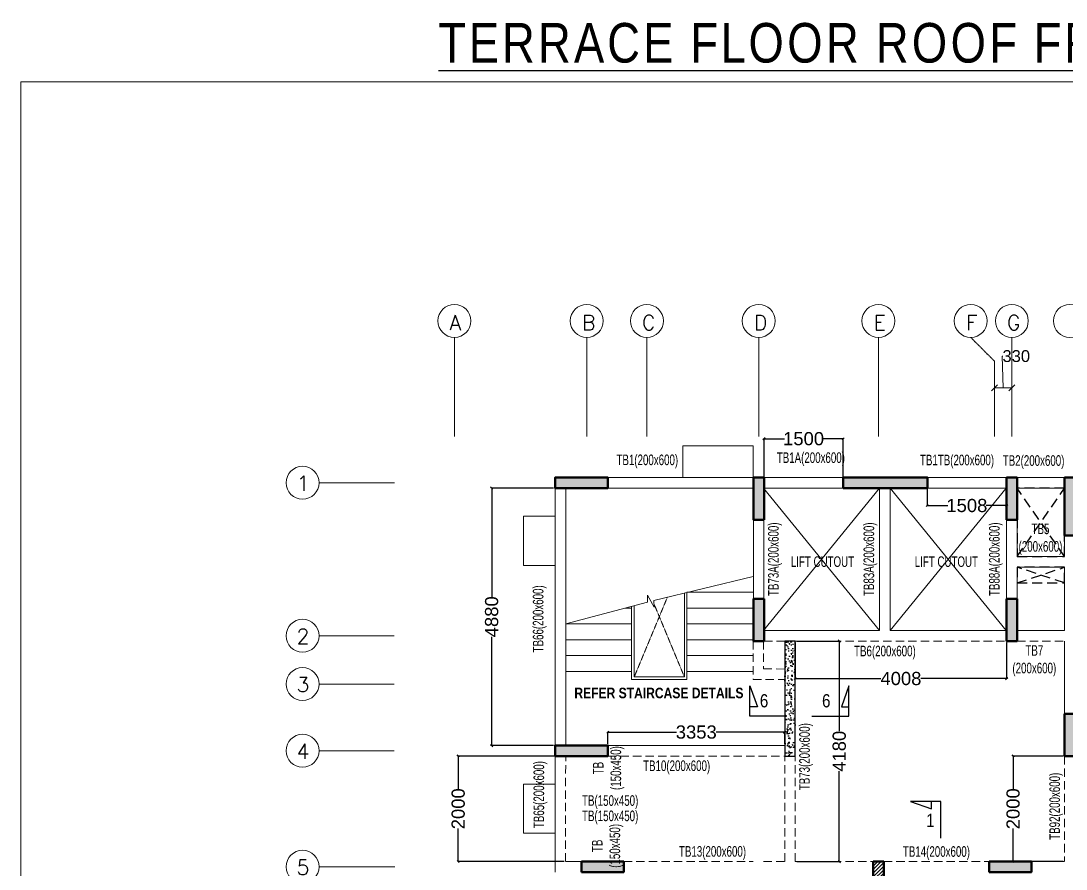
# Model space of a CAD drawing. Header units: millimetres. Extents: x 985 to 38342, y 12 to 70744.
# Drawn here: x 985 to 20802, y 54663 to 70744 of the extents above; entities that cross this region are included whole.
import ezdxf
from ezdxf.enums import TextEntityAlignment as Align

# ---------------------------------------------------------------- set-up
doc = ezdxf.new("R2010")
doc.units = ezdxf.units.MM
for name, pattern in [('ACAD_ISO04W100', [30, 24, -3, 0, -3]), ('CONTINU', [0]), ('DASHED', [0.75, 0.5, -0.25]), ('HIDDEN', [9.525, 6.35, -3.175]), ('HIDDEN2', [0.1875, 0.125, -0.0625])]:
    doc.linetypes.add(name, pattern=pattern)
for name, color, linetype, lineweight in [('A-ANNO-DIMS', 8, 'Continuous', 15), ('A-ANNO-GRID-LINE', 8, 'ACAD_ISO04W100', 20), ('A-ANNO-GRID-TEXT', 13, 'Continuous', 15), ('A-CLMN', 5, 'Continuous', 50), ('A-CONC-PATT', 253, 'Continuous', 0), ('A-HIDD-BELW', 8, 'HIDDEN2', 20), ('S - BEAM', 7, 'Continuous', 13), ('S - BEAM TXT', 30, 'Continuous', 13), ('S - SLAB TXT', 2, 'Continuous', 13), ('STR-COL-DIM', 8, 'Continuous', 18), ('STR-Stair', 1, 'Continuous', 13)]:
    doc.layers.add(name, color=color, linetype=linetype, lineweight=lineweight)
for name, color, linetype in [('A-HATCH', 8, 'Continuous'), ('BAND DETAILS', 2, 'Continuous'), ('NON STR WALL', 4, 'Continuous'), ('S-DIM', 8, 'Continuous'), ('SECTION', 4, 'CONTINU'), ('SL-FW-HIDDEN', 1, 'Continuous'), ('sub title', 22, 'Continuous'), ('TEXT', 7, 'Continuous')]:
    doc.layers.add(name, color=color, linetype=linetype)
doc.styles.add('ROMANS', font='romans.shx')
doc.styles.add('S - GRID TXT', font='ARIALNB.TTF')
doc.styles.add('SD', font='ARIALNB.TTF')
doc.styles.add('SED', font='ARIALN.TTF', dxfattribs={"height": 50})
doc.styles.add('SOBHA', font='arial.ttf')
doc.styles.add('TITLE', font='tahoma.ttf')
doc.dimstyles.new('S--20', dxfattribs={"dimscale": 20, "dimtxt": 12.5, "dimasz": 2, "dimexe": 0.25, "dimexo": 1.5, "dimgap": 0.1, "dimtad": 0, "dimdec": 0, "dimrnd": 0.0005, "dimzin": 0, "dimdsep": 46, "dimtxsty": 'SOBHA', "dimblk": 'OBLIQUE', "dimcen": 0.09, "dimclrd": 8, "dimclre": 8, "dimclrt": 4, "dimadec": 0, "dimazin": 0, "dimtfac": 1, "dimtdec": 0, "dimtofl": 0, "dimtmove": 0, "dimatfit": 3, "dimfxl": 0.18, "dimtolj": 1, "dimtzin": 0, "dimlwd": -1, "dimlwe": -1, "dimarcsym": 0})
doc.dimstyles.new('S-75', dxfattribs={"dimscale": 75, "dimtxt": 2.5, "dimasz": 1.5, "dimexe": 0.25, "dimexo": 0.25, "dimgap": 0.1, "dimtad": 0, "dimdec": 0, "dimzin": 0, "dimdsep": 46, "dimtxsty": 'SOBHA', "dimblk": 'OBLIQUE', "dimcen": 0.09, "dimclrd": 8, "dimclre": 8, "dimclrt": 6, "dimadec": 5, "dimazin": 0, "dimtfac": 1, "dimtdec": 0, "dimtmove": 0, "dimatfit": 3, "dimfxl": 0.18, "dimtolj": 1, "dimtzin": 0, "dimlwd": -1, "dimlwe": -1, "dimarcsym": 0})

# ---------------------------------------------------------------- blocks, each defined once
blk = doc.blocks.new('*U77')
at = {"layer": 'SL-FW-HIDDEN', "linetype": 'HIDDEN', "ltscale": 30}
for p, q in [((900, 300), (0, 0)), ((0, 300), (900, 0))]:
    blk.add_line(p, q, dxfattribs=at)
blk.add_lwpolyline([(0, 300), (900, 300), (900, 0), (0, 0)], close=True, dxfattribs=at)
at = {"layer": 'SL-FW-HIDDEN', "linetype": 'DASHED', "ltscale": 250, "style": 'TITLE'}
blk.add_attdef('DECRIPTION', text='', height=125, dxfattribs=at).set_placement((960, 116), align=Align.MIDDLE_CENTER)
blk = doc.blocks.new('*U44')
at = {"layer": 'SL-FW-HIDDEN', "linetype": 'HIDDEN', "ltscale": 30}
for p, q in [((900, 1298), (0, 0)), ((0, 1298), (900, 0))]:
    blk.add_line(p, q, dxfattribs=at)
blk.add_lwpolyline([(0, 1298), (900, 1298), (900, 0), (0, 0)], close=True, dxfattribs=at)
at = {"layer": 'SL-FW-HIDDEN', "linetype": 'DASHED', "ltscale": 250, "style": 'TITLE'}
blk.add_attdef('DECRIPTION', text='', height=125, dxfattribs=at).set_placement((960, 116), align=Align.MIDDLE_CENTER)
blk = doc.blocks.new('A$C1f563a89')
at = {"color": 8}
for p, q in [((3753, 1, 1), (5953, -2698, 1)), ((5953, 1, 1), (3753, -2698, 1)), ((6153, -2, 1), (8353, -2701, 1)), ((8353, -2, 1), (6153, -2701, 1))]:
    blk.add_line(p, q, dxfattribs=at)
at = {"elevation": 0}
blk.add_lwpolyline([(1, -2576), (1554, -2160), (1551, -2031), (1677, -2256), (1674, -2128), (3553, -1675)], dxfattribs=at)
at = {"layer": 'A-HIDD-BELW', "linetype": 'DASHED', "ltscale": 3}
for p, q in [((1301, -3577, 0), (1930, -2066, 0)), ((1676, -2198, 0), (2250, -3577, 0))]:
    blk.add_line(p, q, dxfattribs=at)
at = {"layer": 'S - BEAM', "linetype": 'ByBlock', "ltscale": 25}
for p, q in [((3560, 200, 1), (800, 200, 1)), ((3760, 200, 1), (5260, 200, 1)), ((8360, 200), (6853, 200)), ((8560, 200), (9460, 200)), ((-200, -4880, 0), (-200, 0, 0)), ((0, -4880, 0), (0, 0, 0)), ((800, 0, 0), (3560, 0, 1)), ((5260, 0, 1), (3760, 0, 1)), ((5953, -2700, 1), (5953, 1, 1)), ((6152, 1, 1), (6152, -2700, 1)), ((6853, 0), (8360, 0)), ((9460, 0), (8560, 0)), ((3560, -2100, 1), (3560, -600, 1)), ((3760, -600, 1), (3760, -2100, 1)), ((8360, -2100, 0), (8360, -600, 0)), ((8560, -600, 0), (8560, -1298, 0)), ((9460, -1298, 1), (9460, -900, 1)), ((8560, -1499, 0), (8560, -2100, 0)), ((9460, -2700, 1), (9460, -1499, 1)), ((3761, -2700, 1), (5953, -2700, 1)), ((6152, -2700, 1), (8360, -2700, 1)), ((8560, -2700, 0), (9460, -2700, 1)), ((9460, -4280, 0), (9460, -2900, 1)), ((4153, -4880, 0), (800, -4880, 0)), ((-200, -5080, 1), (-200, -7280, 1)), ((0, -7080, 1), (300, -7080, 1))]:
    blk.add_line(p, q, dxfattribs=at)
at = {"layer": 'S - BEAM', "linetype": 'HIDDEN', "ltscale": 25}
for p, q in [((3553, -2900, 1), (3553, -3629, 0)), ((3753, -2900, 1), (3753, -3429, 0)), ((3761, -2900, 1), (4153, -2900, 1)), ((4153, -3430, 0), (4153, -2900, 0)), ((4353, -7080, 0), (4353, -2900, 0)), ((4353, -2900, 1), (8360, -2900, 1)), ((8560, -2900, 1), (9460, -2900, 1)), ((4153, -4880, 0), (4153, -3630, 0)), ((-200, -4880, 0), (0, -4880, 0)), ((0, -5080, 0), (-199, -5080, 0)), ((-1, -7080, 2), (0, -5080, 0)), ((800, -5080, -1), (4153, -5080, 0)), ((4153, -7080, 0), (4153, -5080, 0)), ((9460, -5080, 0), (9460, -7080, 0)), ((1100, -7080, 1), (3553, -7080, 1)), ((3753, -7080, 1), (4153, -7080, 1)), ((4353, -7080, 1), (5831, -7080, 1)), ((6031, -7080, 1), (8030, -7080, 1)), ((8830, -7080, 1), (9452, -7080, 1))]:
    blk.add_line(p, q, dxfattribs=at)
at = {"layer": 'S - BEAM', "color": 7, "linetype": 'ByBlock', "elevation": 1}
for points in [[(2222, 201), (2222, 801), (3552, 801), (3552, 200)], [(-198, -535), (-798, -535), (-798, -1465), (-198, -1465)], [(-200, -5615), (-799, -5615), (-800, -6545), (-199, -6545)]]:
    blk.add_lwpolyline(points, dxfattribs=at)
at = {"layer": 'S - BEAM', "linetype": 'ByBlock', "ltscale": 25, "elevation": 1}
for points in [[(8560, -1298), (9453, -1298)], [(9453, -1499), (8560, -1499)]]:
    blk.add_lwpolyline(points, dxfattribs=at)
at = {"layer": 'S - BEAM', "linetype": 'HIDDEN', "ltscale": 25, "elevation": 1}
for points in [[(3753, -3429), (4153, -3430)], [(3553, -3629), (4153, -3630)]]:
    blk.add_lwpolyline(points, dxfattribs=at)
at = {"layer": 'SECTION', "color": 5, "ltscale": 1000, "elevation": 1}
for points in [[(4191, -4322), (3494, -4322), (3494, -3748), (3634, -4146), (3494, -4146)], [(4670, -4322), (5367, -4322), (5367, -3748), (5228, -4146), (5367, -4146)], [(7115, -6636), (7115, -5939), (6540, -5939), (6938, -6078), (6938, -5939)]]:
    blk.add_lwpolyline(points, dxfattribs=at)
at = {"layer": 'STR-Stair', "color": 1}
for p, q in [((3553, -1975, 0), (2300, -1975, 0)), ((1120, -2276, 0), (1251, -2276, 0)), ((3553, -2275, 0), (2300, -2275, 0)), ((1, -2576, 0), (1251, -2576, 0)), ((3553, -2575, 0), (2300, -2575, 0)), ((1, -2876, 0), (1251, -2876, 0)), ((3553, -2875, 0), (2300, -2875, 0)), ((1, -3176, 0), (1251, -3176, 0)), ((3553, -3175, 0), (2300, -3175, 0)), ((1, -3476, 0), (1251, -3476, 0)), ((3553, -3475, 0), (2300, -3475, 0))]:
    blk.add_line(p, q, dxfattribs=at)
at = {"layer": 'STR-Stair', "color": 7, "linetype": 'ByBlock'}
for p, q in [((2300, -1977, 0), (2300, -3627, 0)), ((2250, -1989, -1), (2250, -3577, -3)), ((1251, -3627, 0), (1251, -2241, 0)), ((1301, -3577, 0), (1301, -2228, 0)), ((2300, -3627, 0), (1251, -3627, 0)), ((2250, -3577, 0), (1301, -3577, 0))]:
    blk.add_line(p, q, dxfattribs=at)
at = {"layer": 'SL-FW-HIDDEN', "color": 3, "linetype": 'DASHED', "lineweight": 5, "ltscale": 30, "xscale": -1, "rotation": 180}
for name, p in [('*U44', (8560, 0, 1)), ('*U77', (8560, -1499, 0))]:
    blk.add_blockref(name, p, dxfattribs=at)
at = {"layer": 'S - BEAM TXT', "char_height": 200, "style": 'S - GRID TXT'}
for s, insert, attachment_point in [('{\\fSwis721 LtCn BT|b0|i0|c0|p34;\\W0.9;TB1(200x600)}', (1548, 375, 1), 8), ('{\\fSwis721 LtCn BT|b0|i0|c0|p34;\\W0.9;TB1A(200x600)}', (4649, 417, 0), 8), ('{\\fSwis721 LtCn BT|b0|i0|c0|p34;\\W0.9;TB1TB(200x600)}', (7420, 372, 0), 8), ('{\\fSwis721 LtCn BT|b0|i0|c0|p34;\\W0.9;TB2(200x600)}', (8872, 362, 1), 8), ('{\\fSwis721 LtCn BT|b0|i0|c0|p34;\\W0.9;TB5\\P(200x600)}', (9003, -1266, 1), 8), ('{\\fSwis721 LtCn BT|b0|i0|c0|p34;\\W0.9;TB6(200x600)}', (6053, -3249, 1), 8), ('{\\fSwis721 LtCn BT|b0|i0|c0|p34;\\W0.9;TB7\\P(200x600)}', (8886, -3572, 1), 8), ('{\\fSwis721 LtCn BT|b0|i0|c0|p34;\\W0.9;TB10(200x600)}', (2104, -5424, 1), 8), ('{\\fSwis721 LtCn BT|b0|i0|c0|p34;\\W0.9;TB(150x450)}', (844, -6084, -1), 8), ('{\\fSwis721 LtCn BT|b0|i0|c0|p34;\\W0.9;TB(150x450)}', (844, -6114, -1), 2), ('{\\fSwis721 LtCn BT|b0|i0|c0|p34;\\W0.9;TB13(200x600)}', (2784, -7048, 2), 8), ('{\\fSwis721 LtCn BT|b0|i0|c0|p34;\\W0.9;TB14(200x600)}', (7030, -7050, 1), 8)]:
    blk.add_mtext(s, dxfattribs=dict(at, insert=insert, attachment_point=attachment_point))
at = {"layer": 'S - BEAM TXT', "char_height": 200, "attachment_point": 8, "rotation": 90, "style": 'S - GRID TXT'}
for s, insert in [('{\\fSwis721 LtCn BT|b0|i0|c0|p34;\\W0.9;TB73A(200x600)}', (4099, -1349, 0)), ('{\\fSwis721 LtCn BT|b0|i0|c0|p34;\\W0.9;TB83A(200x600)}', (5909, -1349, 0)), ('{\\fSwis721 LtCn BT|b0|i0|c0|p34;\\W0.9;TB88A(200x600)}', (8288, -1349, 0)), ('{\\fSwis721 LtCn BT|b0|i0|c0|p34;\\W0.9;TB66(200x600)}', (-362, -2479, 1)), ('{\\fSwis721 LtCn BT|b0|i0|c0|p34;\\W0.9;TB73(200x600)}', (4689, -5092, 1)), ('{\\fSwis721 LtCn BT|b0|i0|c0|p34;\\W0.9;TB\\P(150x450)}', (1111, -5308, 0)), ('{\\fSwis721 LtCn BT|b0|i0|c0|p34;\\W0.9;TB65(200x600)}', (-349, -5811, 2)), ('{\\fSwis721 LtCn BT|b0|i0|c0|p34;\\W0.9;TB92(200x600)}', (9432, -6032, 1)), ('{\\fSwis721 LtCn BT|b0|i0|c0|p34;\\W0.9;TB\\P(150x450)}', (1092, -6783, 0))]:
    blk.add_mtext(s, dxfattribs=dict(at, insert=insert))
at = {"layer": 'S - SLAB TXT', "insert": (3371, -3784, 1), "char_height": 200, "width": 3207.13, "attachment_point": 3, "rotation": 0.0107, "style": 'S - GRID TXT'}
blk.add_mtext('REFER STAIRCASE DETAILS', dxfattribs=at)
at = {"layer": 'SECTION', "linetype": 'Continuous', "style": 'SED'}
for s, p in [('6', (3682, -4157, 1)), ('6', (4861, -4157, 1)), ('1', (6834, -6425, 1))]:
    blk.add_text(s, height=250, rotation=0.0105, dxfattribs=at).set_placement(p)
at = {"layer": 'TEXT', "color": 4, "linetype": 'Continuous', "char_height": 200, "attachment_point": 8, "rotation": 359.9895, "style": 'SD'}
for insert in [(4869, -1497, 1), (7218, -1497, 1)]:
    blk.add_mtext('{\\fSwis721 LtCn BT|b0|i0|c0|p34;\\W0.9;LIFT CUTOUT}', dxfattribs=dict(at, insert=insert))
blk = doc.blocks.new('_Oblique')
at = {"color": 0, "linetype": 'ByBlock', "lineweight": -2}
blk.add_line((-0.5, -0.5), (0.5, 0.5), dxfattribs=at)
blk = doc.blocks.new('*D12')
at = {"layer": 'Defpoints', "color": 0, "transparency": 16777216}
for p in [(31040, -1593781), (30710, -1593969, 0), (31040, -1593969, 0)]:
    blk.add_point(p, dxfattribs=at)
at = {"layer": 'STR-COL-DIM', "color": 8, "transparency": 16777216}
for p, q in [((30875, -1593781), (30854, -1593179)), ((30854, -1593179), (30869, -1593179)), ((30710, -1593950), (30710, -1593762)), ((30710, -1593781), (31040, -1593781)), ((31040, -1593950), (31040, -1593762))]:
    blk.add_line(p, q, dxfattribs=at)
at = {"layer": 'STR-COL-DIM', "color": 8, "transparency": 16777216, "xscale": 112.5, "yscale": 112.5, "zscale": 112.5, "rotation": 180}
blk.add_blockref('_Oblique', (30710, -1593781), dxfattribs=at)
at = {"layer": 'STR-COL-DIM', "color": 8, "transparency": 16777216, "xscale": 112.5, "yscale": 112.5, "zscale": 112.5}
blk.add_blockref('_Oblique', (31040, -1593781), dxfattribs=at)
at = {"layer": 'STR-COL-DIM', "color": 6, "transparency": 16777216, "insert": (31124, -1593179), "char_height": 225, "attachment_point": 5, "style": 'SOBHA'}
blk.add_mtext('\\A1;330', dxfattribs=at)
blk = doc.blocks.new('TERRACE CL')
at = {"layer": 'A-CONC-PATT', "linetype": 'ByBlock'}
h = blk.add_hatch(color=256, dxfattribs=at)
h.dxf.hatch_style = 1
h.paths.add_polyline_path([(3010, 38860), (2010, 38860), (2010, 38660), (2010, 38660), (2210, 38660), (2210, 38660), (3010, 38660)])
at = {"layer": 'A-CONC-PATT'}
h = blk.add_hatch(color=256, dxfattribs=at)
h.dxf.hatch_style = 1
h.paths.add_polyline_path([(5770, 38060), (5970, 38060), (5970, 38860), (5770, 38860)])
h = blk.add_hatch(color=256, dxfattribs=at)
h.dxf.hatch_style = 1
h.paths.add_polyline_path([(7470, 38860), (7470, 38660), (9070, 38660), (9070, 38860)])
h = blk.add_hatch(color=256, dxfattribs=at)
h.dxf.hatch_style = 1
h.paths.add_polyline_path([(10570, 38060), (10770, 38060), (10770, 38860), (10570, 38860)])
h = blk.add_hatch(color=256, dxfattribs=at)
h.dxf.hatch_style = 1
h.paths.add_polyline_path([(11870, 38860), (11670, 38860), (11670, 37760), (11870, 37760)])
h = blk.add_hatch(color=256, dxfattribs=at)
h.dxf.hatch_style = 1
h.paths.add_polyline_path([(5770, 35760), (5970, 35760), (5970, 36560), (5770, 36560)])
h = blk.add_hatch(color=256, dxfattribs=at)
h.dxf.hatch_style = 1
h.paths.add_polyline_path([(10570, 35760), (10770, 35760), (10770, 36560), (10570, 36560)])
h = blk.add_hatch(color=256, dxfattribs=at)
h.dxf.hatch_style = 1
h.paths.add_polyline_path([(11870, 34380), (11670, 34380), (11670, 33580), (11870, 33580)])
h = blk.add_hatch(color=256, dxfattribs=at)
h.dxf.hatch_style = 1
h.paths.add_polyline_path([(2010, 33780), (2010, 33580), (3010, 33580), (3010, 33780)])
h = blk.add_hatch(color=256, dxfattribs=at)
h.dxf.hatch_style = 1
h.paths.add_polyline_path([(3310, 31580), (2510, 31580), (2510, 31380), (3310, 31380)])
h = blk.add_hatch(dxfattribs=at)
h.set_pattern_fill('ANSI31', color=256, scale=15)
h.set_pattern_definition([(45, (-338780.416, 2202602.753), (-33.6759605, 33.6759605), [])])
h.paths.add_polyline_path([(8040, 30780), (8240, 30780), (8240, 31580), (8040, 31580)])
h = blk.add_hatch(color=256, dxfattribs=at)
h.dxf.hatch_style = 1
h.paths.add_polyline_path([(10240, 31580), (10240, 31380), (11040, 31380), (11040, 31580)])
at = {"layer": 'A-CLMN'}
for points, elevation in [([(2210, 38660), (2210, 38660), (2010, 38660), (2010, 38660), (2010, 38860), (3010, 38860), (3010, 38660)], 0), ([(5970, 38060), (5770, 38060), (5770, 38860), (5970, 38860)], 0), ([(7470, 38660), (7470, 38860), (9070, 38860), (9070, 38660)], 0), ([(10770, 38060), (10570, 38060), (10570, 38860), (10770, 38860)], 0), ([(11670, 38860), (11870, 38860), (11870, 37760), (11670, 37760)], 0), ([(5970, 35760), (5770, 35760), (5770, 36560), (5970, 36560)], 0), ([(10770, 35760), (10570, 35760), (10570, 36560), (10770, 36560)], 0), ([(11670, 34380), (11870, 34380), (11870, 33580), (11670, 33580)], 0), ([(2010, 33580), (2010, 33780), (3010, 33780), (3010, 33580)], 0), ([(2510, 31380), (2510, 31580), (3310, 31580), (3310, 31380)], 1), ([(8240, 30780), (8040, 30780), (8040, 31580), (8240, 31580)], 1), ([(8240, 30780), (8040, 30780), (8040, 31580), (8240, 31580)], 1), ([(10240, 31380), (10240, 31580), (11040, 31580), (11040, 31380)], 1)]:
    blk.add_lwpolyline(points, close=True, dxfattribs=dict(at, elevation=elevation))
blk = doc.blocks.new('*D265')
at = {"layer": 'Defpoints', "color": 0, "linetype": 'ByBlock', "transparency": 16777216}
for p in [(15075, 62822), (15075, 61887, 0), (16575, 61887, 0)]:
    blk.add_point(p, dxfattribs=at)
at = {"layer": 'S-DIM', "color": 8, "transparency": 16777216}
for p, q in [((15075, 61917), (15075, 62827)), ((15075, 62822), (15461, 62822)), ((16575, 62822), (16188, 62822)), ((16575, 61917), (16575, 62827))]:
    blk.add_line(p, q, dxfattribs=at)
at = {"layer": 'S-DIM', "color": 8, "linetype": 'ByBlock', "transparency": 16777216, "xscale": 40, "yscale": 40, "zscale": 40, "rotation": 180}
blk.add_blockref('_Oblique', (15075, 62822), dxfattribs=at)
at = {"layer": 'S-DIM', "color": 8, "linetype": 'ByBlock', "transparency": 16777216, "xscale": 40, "yscale": 40, "zscale": 40}
blk.add_blockref('_Oblique', (16575, 62822), dxfattribs=at)
at = {"layer": 'S-DIM', "color": 4, "linetype": 'ByBlock', "transparency": 16777216, "insert": (15825, 62822), "char_height": 250, "attachment_point": 5, "style": 'SOBHA'}
blk.add_mtext('\\A1;1500', dxfattribs=at)
blk = doc.blocks.new('*D266')
at = {"layer": 'Defpoints', "color": 0, "linetype": 'ByBlock', "transparency": 16777216}
for p in [(18167, 62087, -1), (19675, 62087, -1), (18167, 61555)]:
    blk.add_point(p, dxfattribs=at)
at = {"layer": 'S-DIM', "color": 8, "transparency": 16777216}
for p, q in [((18167, 62057), (18167, 61550)), ((19675, 62057), (19675, 61550)), ((18167, 61555), (18557, 61555)), ((19675, 61555), (19285, 61555))]:
    blk.add_line(p, q, dxfattribs=at)
at = {"layer": 'S-DIM', "color": 8, "linetype": 'ByBlock', "transparency": 16777216, "xscale": 40, "yscale": 40, "zscale": 40, "rotation": 180}
blk.add_blockref('_Oblique', (18167, 61555), dxfattribs=at)
at = {"layer": 'S-DIM', "color": 8, "linetype": 'ByBlock', "transparency": 16777216, "xscale": 40, "yscale": 40, "zscale": 40}
blk.add_blockref('_Oblique', (19675, 61555), dxfattribs=at)
at = {"layer": 'S-DIM', "color": 4, "linetype": 'ByBlock', "transparency": 16777216, "insert": (18921, 61555), "char_height": 250, "attachment_point": 5, "style": 'SOBHA'}
blk.add_mtext('\\A1;1508', dxfattribs=at)
blk = doc.blocks.new('*D201')
at = {"layer": 'Defpoints', "color": 0, "linetype": 'ByBlock', "transparency": 16777216}
for p in [(15667, 58987, 0), (19675, 58987, 0), (19675, 58275)]:
    blk.add_point(p, dxfattribs=at)
at = {"layer": 'S-DIM', "color": 8, "transparency": 16777216}
for p, q in [((15667, 58957), (15667, 58270)), ((19675, 58957), (19675, 58270)), ((15667, 58275), (17290, 58275)), ((19675, 58275), (18051, 58275))]:
    blk.add_line(p, q, dxfattribs=at)
at = {"layer": 'S-DIM', "color": 8, "linetype": 'ByBlock', "transparency": 16777216, "xscale": 40, "yscale": 40, "zscale": 40, "rotation": 180}
blk.add_blockref('_Oblique', (15667, 58275), dxfattribs=at)
at = {"layer": 'S-DIM', "color": 8, "linetype": 'ByBlock', "transparency": 16777216, "xscale": 40, "yscale": 40, "zscale": 40}
blk.add_blockref('_Oblique', (19675, 58275), dxfattribs=at)
at = {"layer": 'S-DIM', "color": 4, "linetype": 'ByBlock', "transparency": 16777216, "insert": (17671, 58275), "char_height": 250, "attachment_point": 5, "style": 'SOBHA'}
blk.add_mtext('\\A1;4008', dxfattribs=at)
blk = doc.blocks.new('*D269')
at = {"layer": 'Defpoints', "color": 0, "linetype": 'ByBlock', "transparency": 16777216}
for p in [(12114, 57260), (12114, 57007, -1), (15467, 57007, 0)]:
    blk.add_point(p, dxfattribs=at)
at = {"layer": 'S-DIM', "color": 8, "transparency": 16777216}
for p, q in [((12114, 57037), (12114, 57265)), ((12114, 57260), (13415, 57260)), ((15467, 57260), (14166, 57260)), ((15467, 57037), (15467, 57265))]:
    blk.add_line(p, q, dxfattribs=at)
at = {"layer": 'S-DIM', "color": 8, "linetype": 'ByBlock', "transparency": 16777216, "xscale": 40, "yscale": 40, "zscale": 40, "rotation": 180}
blk.add_blockref('_Oblique', (12114, 57260), dxfattribs=at)
at = {"layer": 'S-DIM', "color": 8, "linetype": 'ByBlock', "transparency": 16777216, "xscale": 40, "yscale": 40, "zscale": 40}
blk.add_blockref('_Oblique', (15467, 57260), dxfattribs=at)
at = {"layer": 'S-DIM', "color": 4, "linetype": 'ByBlock', "transparency": 16777216, "insert": (13790, 57260), "char_height": 250, "attachment_point": 5, "style": 'SOBHA'}
blk.add_mtext('\\A1;3353', dxfattribs=at)
blk = doc.blocks.new('*D234')
at = {"layer": 'Defpoints', "color": 0, "linetype": 'ByBlock', "transparency": 16777216}
for p in [(11314, 56807, -1), (9277, 54807), (11314, 54807, 1)]:
    blk.add_point(p, dxfattribs=at)
at = {"layer": 'S-DIM', "color": 8, "transparency": 16777216}
for p, q in [((11284, 56807), (9272, 56807)), ((9277, 56807), (9277, 56184)), ((9277, 54807), (9277, 55430)), ((11284, 54807), (9272, 54807))]:
    blk.add_line(p, q, dxfattribs=at)
at = {"layer": 'S-DIM', "color": 8, "linetype": 'ByBlock', "transparency": 16777216, "xscale": 40, "yscale": 40, "zscale": 40}
for p, rotation in [((9277, 56807), 90), ((9277, 54807), 270)]:
    blk.add_blockref('_Oblique', p, dxfattribs=dict(at, rotation=rotation))
at = {"layer": 'S-DIM', "color": 4, "linetype": 'ByBlock', "transparency": 16777216, "insert": (9277, 55807), "char_height": 250, "attachment_point": 5, "rotation": 90, "style": 'SOBHA'}
blk.add_mtext('\\A1;2000', dxfattribs=at)
blk = doc.blocks.new('*D235')
at = {"layer": 'Defpoints', "color": 0, "linetype": 'ByBlock', "transparency": 16777216}
for p in [(9911, 61887), (11115, 61887, 0), (11115, 57007, 0)]:
    blk.add_point(p, dxfattribs=at)
at = {"layer": 'S-DIM', "color": 8, "transparency": 16777216}
for p, q in [((11085, 61887), (9906, 61887)), ((9911, 61887), (9911, 59827)), ((9911, 57007), (9911, 59067)), ((11085, 57007), (9906, 57007))]:
    blk.add_line(p, q, dxfattribs=at)
at = {"layer": 'S-DIM', "color": 8, "linetype": 'ByBlock', "transparency": 16777216, "xscale": 40, "yscale": 40, "zscale": 40}
for p, rotation in [((9911, 61887), 90), ((9911, 57007), 270)]:
    blk.add_blockref('_Oblique', p, dxfattribs=dict(at, rotation=rotation))
at = {"layer": 'S-DIM', "color": 4, "linetype": 'ByBlock', "transparency": 16777216, "insert": (9911, 59447), "char_height": 250, "attachment_point": 5, "rotation": 90, "style": 'SOBHA'}
blk.add_mtext('\\A1;4880', dxfattribs=at)
blk = doc.blocks.new('*D238')
at = {"layer": 'Defpoints', "color": 0, "linetype": 'ByBlock', "transparency": 16777216}
for p in [(15667, 58987, 0), (16502, 58987), (15667, 54806, -1)]:
    blk.add_point(p, dxfattribs=at)
at = {"layer": 'S-DIM', "color": 8, "transparency": 16777216}
for p, q in [((15697, 58987), (16507, 58987)), ((16502, 58987), (16502, 57276)), ((16502, 54806), (16502, 56517)), ((15697, 54806), (16507, 54806))]:
    blk.add_line(p, q, dxfattribs=at)
at = {"layer": 'S-DIM', "color": 8, "linetype": 'ByBlock', "transparency": 16777216, "xscale": 40, "yscale": 40, "zscale": 40}
for p, rotation in [((16502, 58987), 90), ((16502, 54806), 270)]:
    blk.add_blockref('_Oblique', p, dxfattribs=dict(at, rotation=rotation))
at = {"layer": 'S-DIM', "color": 4, "linetype": 'ByBlock', "transparency": 16777216, "insert": (16502, 56897), "char_height": 250, "attachment_point": 5, "rotation": 90, "style": 'SOBHA'}
blk.add_mtext('\\A1;4180', dxfattribs=at)
blk = doc.blocks.new('*D241')
at = {"layer": 'Defpoints', "color": 0, "linetype": 'ByBlock', "transparency": 16777216}
for p in [(20774, 56807, 0), (19798, 54807), (20774, 54807, 0)]:
    blk.add_point(p, dxfattribs=at)
at = {"layer": 'S-DIM', "color": 8, "transparency": 16777216}
for p, q in [((20744, 56807), (19793, 56807)), ((19798, 56807), (19798, 56184)), ((19798, 54807), (19798, 55430)), ((20744, 54807), (19793, 54807))]:
    blk.add_line(p, q, dxfattribs=at)
at = {"layer": 'S-DIM', "color": 8, "linetype": 'ByBlock', "transparency": 16777216, "xscale": 40, "yscale": 40, "zscale": 40}
for p, rotation in [((19798, 56807), 90), ((19798, 54807), 270)]:
    blk.add_blockref('_Oblique', p, dxfattribs=dict(at, rotation=rotation))
at = {"layer": 'S-DIM', "color": 4, "linetype": 'ByBlock', "transparency": 16777216, "insert": (19798, 55807), "char_height": 250, "attachment_point": 5, "rotation": 90, "style": 'SOBHA'}
blk.add_mtext('\\A1;2000', dxfattribs=at)
blk = doc.blocks.new('STRG')
at = {"layer": 'A-ANNO-DIMS', "linetype": 'ACAD_ISO04W100'}
for p, q in [((20470.1, -1592823.7, -0.3), (20470.1, -1594699.7, -0.3)), ((22980.4, -1592823.7, -0.1), (22980.4, -1594699.7, -0.1)), ((24120.4, -1592823.7, -0.1), (24120.4, -1594699.7, -0.1)), ((26240.2, -1592823.7, -0.1), (26240.2, -1594699.7, -0.1)), ((28510.2, -1592823.7, -0.1), (28510.2, -1594699.7, -0.1)), ((30260.4, -1592823.7, -0.1), (30710.4, -1593273.7, -0.1)), ((31040.4, -1592823.7, -0.1), (31040.4, -1594699.7, -0.1)), ((30710.4, -1593273.7, -0.1), (30710.4, -1594699.7, -0.1)), ((19336.5, -1595579.8, -0.8), (17903.9, -1595579.8, -0.8)), ((19326.6, -1598479.8, -0.3), (17903.9, -1598479.8, -0.3)), ((19326.6, -1599394.8, -0.1), (17903.9, -1599394.8, -0.1)), ((19326.6, -1600659.7, -0.8), (17903.9, -1600659.7, -0.8)), ((19340.3, -1602859.7, -0.1), (17903.9, -1602859.7, -0.1))]:
    blk.add_line(p, q, dxfattribs=at)
at = {"layer": 'A-ANNO-GRID-TEXT'}
for centre in [(20470.1, -1592511.5, -0.3), (22980.4, -1592511.5, -0.1), (24120.4, -1592511.5, -0.1), (26240.2, -1592511.5, -0.1), (28510.2, -1592511.5, -0.1), (30260.4, -1592511.5, -0.1), (31040.4, -1592511.5, -0.1), (32140.4, -1592511.5, -0.1), (17591.7, -1595579.8, -0.8), (17591.7, -1598479.8, -0.3), (17591.7, -1599394.8), (17591.7, -1600659.7), (17591.7, -1602859.7)]:
    blk.add_circle(centre, 312.3, dxfattribs=at)
at = {"layer": 'A-ANNO-GRID-TEXT', "style": 'ROMANS'}
for s, p in [('A', (20377.7, -1592684.4)), ('B', (22888, -1592684.4, 0.2)), ('C', (24028, -1592684.4, 0.2)), ('D', (26147.9, -1592684.4, 0.2)), ('E', (28417.9, -1592684.4, 0.2)), ('F', (30168, -1592684.4, 0.2)), ('G', (30948, -1592684.4, 0.2)), ('1', (17480.3, -1595730.5, -0.6)), ('2', (17480.3, -1598630.6, 0)), ('3', (17480.3, -1599545.5, 0.3)), ('4', (17480.3, -1600810.5, 0.3)), ('5', (17480.3, -1603010.5, 0.3))]:
    blk.add_text(s, height=282.2, dxfattribs=at).set_placement(p)
at = {"layer": 'STR-COL-DIM'}
dim = blk.add_linear_dim(base=(31040.4, -1593780.5), p1=(30710.4, -1593969.2, -0.1), p2=(31040.4, -1593969.2, -0.1), dimstyle='S-75', override={"dimtxt": 3, "dimtmove": 1}, dxfattribs=at)
dim.commit()
dim.dimension.update_dxf_attribs({"geometry": '*D12', "text_midpoint": (30876, -1593178.7), "dimtype": 128})

msp = doc.modelspace()

# ---------------------------------------------------------------- hatches: boundary and pattern name
at = {"layer": 'A-HATCH', "linetype": 'ByBlock'}
h = msp.add_hatch(dxfattribs=at)
h.set_pattern_fill('AR-CONC', color=1)
h.set_pattern_definition([(50, (-329675.86, 2225829.38), (182.184669, -15.939086), [19.05, -209.55]), (355, (-329675.86, 2225829.38), (-35.243421, 191.056845), [15.24, -167.640584]), (100.451445, (-329660.68, 2225828.05), (146.941247, 175.117752), [16.190009, -178.090245]), (46.1842, (-329675.86, 2225880.18), (271.07904, -42.042328), [28.575, -314.325]), (96.635558, (-329653.27, 2225876.67), (237.404134, 247.426125), [24.285023, -267.135608]), (351.184151, (-329675.86, 2225880.18), (237.404134, 247.426125), [22.859967, -251.459732]), (21, (-329650.46, 2225867.48), (151.614391, -102.265198), [19.05, -209.55]), (326, (-329650.46, 2225867.48), (61.802028, 184.187966), [15.24, -167.64]), (71.451445, (-329637.82, 2225858.96), (213.416419, 81.922769), [16.190009, -178.089938]), (37.5, (-329675.86, 2225829.38), (3.0886033, 84.5550389), [0, -165.608, 0, -170.18, 0, -168.275]), (7.5, (-329675.86, 2225829.38), (66.8196625, 100.180575), [0, -97.028, 0, -161.798, 0, -64.135]), (327.5, (-329732.5, 2225829.38), (135.5905952, -5.728744), [0, -63.5, 0, -198.12, 0, -262.89]), (317.5, (-329757.9, 2225829.38), (148.1291814, 25.426491), [0, -82.55, 0, -131.572, 0, -186.69])])
h.paths.add_polyline_path([(15666.7, 58986.6), (15466.7, 58986.6), (15466.7, 58457), (15466.7, 56806.6), (15666.7, 56806.6)])

# ---------------------------------------------------------------- linework, layer by layer
at = {"layer": 'NON STR WALL', "linetype": 'ByBlock', "elevation": -0.6}
msp.add_lwpolyline([(15466.7, 56806.6), (15666.7, 56806.6), (15666.7, 58986.6), (15466.7, 58986.6)], close=True, dxfattribs=at)
at = {"layer": 'STR-Stair', "linetype": 'ByBlock', "elevation": 0.2}
msp.add_lwpolyline([(984.9, 69588.6), (38341.6, 69588.6), (38341.6, 12.1), (984.9, 12.1)], close=True, dxfattribs=at)

# ---------------------------------------------------------------- block references
at = {"layer": 'A-ANNO-GRID-LINE'}
msp.add_blockref('STRG', (-11266.3, 1657567, -0.4), dxfattribs=at)
at = {"layer": 'BAND DETAILS', "linetype": 'ByBlock'}
msp.add_blockref('TERRACE CL', (9104.6, 23226.6, -0.2), dxfattribs=at)
at = {"layer": 'S - BEAM', "color": 7, "linetype": 'ByBlock'}
msp.add_blockref('A$C1f563a89', (11314.1, 61886.6, -0.8), dxfattribs=at)

# ---------------------------------------------------------------- texts
at = {"layer": 'sub title', "color": 7, "insert": (22599.9, 70703.8, 0.4), "char_height": 750, "width": 27583.29, "attachment_point": 2, "style": 'SD'}
msp.add_mtext('{\\fArial Narrow|b0|i0|c0|p34;\\T1.1;\\LTERRACE FLOOR ROOF FRAMING LAYOUT @ +119.30m SFL}', dxfattribs=at)

# ---------------------------------------------------------------- dimensions: what is measured, and where the dimension line sits
at = {"layer": 'S-DIM', "linetype": 'ByBlock'}
for base, p1, p2, picture, middle in [((15074.6, 62822.4), (16574.6, 61886.6, -0.2), (15074.6, 61886.6, -0.2), '*D265', (15824.6, 62822.4)), ((18166.9, 61554.6), (19674.6, 62086.6, -0.8), (18166.9, 62086.6, -0.8), '*D266', (18920.7, 61554.6)), ((19674.6, 58275.2), (15666.7, 58986.6, 0.3), (19674.6, 58986.6, 0.3), '*D201', (17670.6, 58275.2)), ((12114.1, 57260.4), (15466.7, 57006.6, -0.5), (12114.1, 57006.6, -1.2), '*D269', (13790.4, 57260.4))]:
    dim = msp.add_linear_dim(base=base, p1=p1, p2=p2, dimstyle='S--20', dxfattribs=at)
    dim.commit()
    dim.dimension.update_dxf_attribs({"geometry": picture, "text_midpoint": middle})
for base, p1, p2, picture, middle in [((9910.7, 61886.6), (11114.6, 57006.7, -0.3), (11114.6, 61886.6, -0.3), '*D235', (9910.7, 59446.6)), ((16502.2, 58986.6), (15666.7, 54806.4, -0.6), (15666.7, 58986.6, 0.3), '*D238', (16502.2, 56896.5)), ((9276.9, 54806.6), (11313.7, 56806.6, -0.8), (11313.5, 54806.6, 1), '*D234', (9276.9, 55806.6)), ((19797.7, 54806.6), (20774.1, 56806.7, -0.3), (20774.1, 54806.6, -0.3), '*D241', (19797.7, 55806.6))]:
    dim = msp.add_linear_dim(base=base, p1=p1, p2=p2, angle=90, dimstyle='S--20', dxfattribs=at)
    dim.commit()
    dim.dimension.update_dxf_attribs({"geometry": picture, "text_midpoint": middle})

doc.saveas('drawing.dxf')
